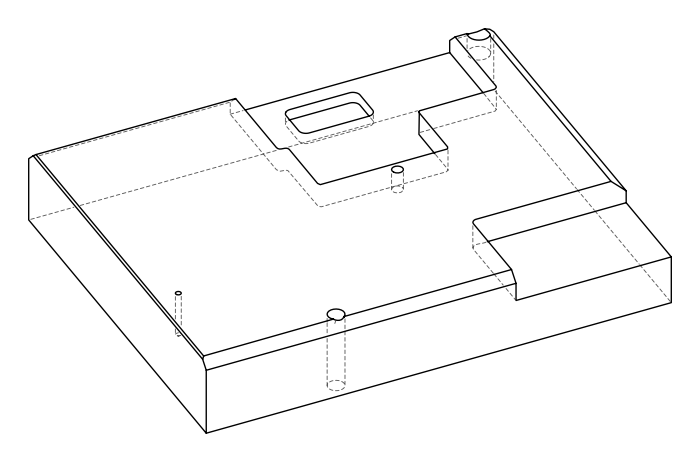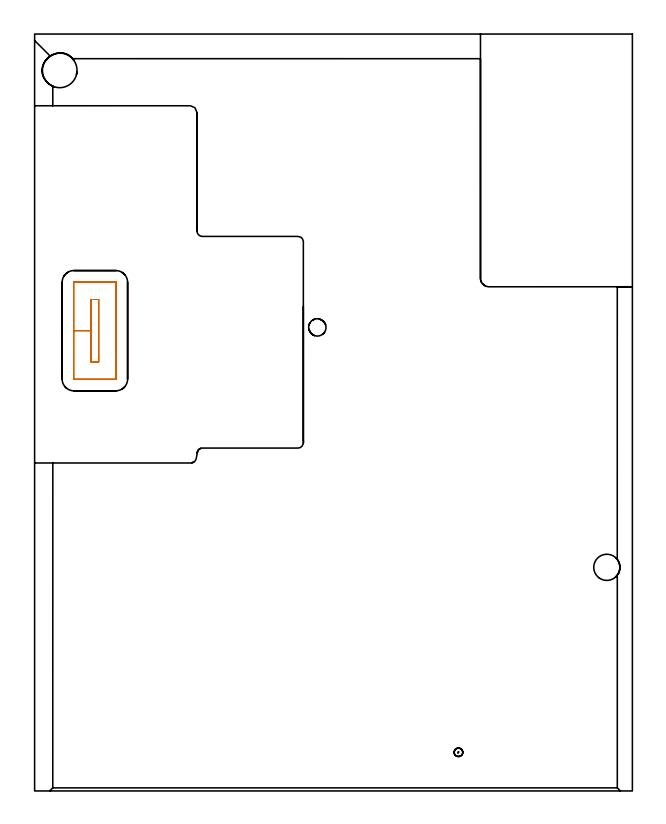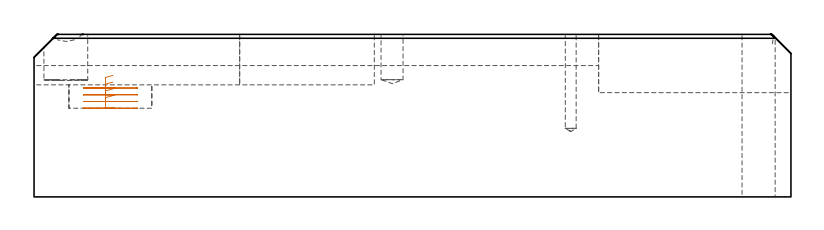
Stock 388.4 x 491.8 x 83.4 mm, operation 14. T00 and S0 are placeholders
(PLAN: 14 operations, 8 tool changes, 597.9 min)
(1 SPOT_DRILL | STEP1POCKET | NXT0321_9005460120000 | 0.03 min | 2 mm3)
(2 SPOT_DRILL_1 | STEP1POCKET_2 | NXT0321_9005460120000 | 0.03 min | 0 mm3)
(3 INDEXABLE_INSERT_DRILL_THROUGH_HOLE_FROM_SOLID | STEP1HOLE | NXT0302_005 | 0.35 min | 18882 mm3)
(4 DRILL_BLIND_HOLE_INTO_CENTER | STEP1POCKET | NXT0301_084 | 0.11 min | 2385 mm3)
(5 INDEXABLE_INSERT_DRILL_BLIND_HOLE_FROM_SOLID | STEP1POCKET_1 | NXT0302_016 | 0.1 min | 9302 mm3)
(6 DRILL_BLIND_HOLE_INTO_CENTER_1 | STEP1POCKET_2 | UGT0301_179 | 0.21 min | 1179 mm3)
(7 AREA_MILL | FG_CHAMFER_SURFACE | UGT0205_001 | 8.7 min | 15280 mm3)
(8 AREA_MILL_1 | FG_CHAMFER_SURFACE_1 | UGT0205_001 | 13.91 min | 37969 mm3)
(9 AREA_MILL_2 | FG_CHAMFER_SURFACE_2 | UGT0205_001 | 10.77 min | 15998 mm3)
(10 AREA_MILL_3 | FG_CHAMFER_SURFACE_3 | UGT0205_001 | 1.46 min | 2589 mm3)
(11 AREA_MILL_4 | FG_CHAMFER_SURFACE_4 | UGT0205_001 | 3.1 min | 733 mm3)
(12 MILL_CORNER_NOTCH_RECTANGULAR | CORNER_NOTCH_RECTANGULAR | NXT0201_013 | Follow Part, ap 2.5, ae 75% | 67.74 min | 483137 mm3)
(13 MILL_OPEN_POCKET | POCKET_OPEN | NXT0201_008 | Follow Part, ap 1.5, ae 75% | 488.67 min | 879252 mm3)
(14 MILL_RECTANGULAR_POCKET | POCKET_RECTANGULAR_STRAIGHT | UGT0201_133 | Follow Part, ap 3.75, ae 75% | 2.69 min | 39282 mm3)
(TOOL NXT0321_9005460120000 | NC Spot Drill, 142deg, 12mm, Carbide, Uncoated | D12 PA142 FL30 Z2)
(TOOL NXT0302_005 | Index. Insert Drill 17mm [880-D1700L20-05] | D17 PA176 FL85 Z2)
(TOOL NXT0301_084 | Carbide Drill 11.3mm [860.1-1130-034A1-MM 2214] | D11.3 PA140 FL55 Z2)
(TOOL NXT0302_016 | Index. Insert Drill 22.5mm [880-D2250L25-03] | D22.5 PA176 FL68 Z2)
(TOOL UGT0301_179 | Twist Drill 5.6 mm | D5.6 PA118 FL55 Z2)
(TOOL UGT0205_001 | Chamfer Mill 20 x 3 x 45 deg. | D20 FL50 Z2)
(TOOL NXT0201_013 | ENDMILL 10mm | D10 FL30 Z4)
(TOOL NXT0201_008 | ENDMILL 6mm [2P460-0600-NA 1630] | D6 FL26 Z6)
(TOOL UGT0201_133 | Carbide End Mill 15.0 | D15 FL30 Z4)
(OP 14 MILL_RECTANGULAR_POCKET)
G17 G21 G94 G90
T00 M6
G54
G17 G0 G90 X40.453 Y319.35 S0 M3
G43 Z93.541 H0
Z62.333
G94 G1 X36.65 Z61.314 F250.
Y299.05 Z55.875
Y278.75 F500.
X41.65
Y319.35
X36.65
Y299.05
X25.4
Y267.6
X25.405 Y267.545
X25.445 Y267.505
X25.5 Y267.5
X52.8
X52.855 Y267.505
X52.895 Y267.545
X52.9 Y267.6
Y330.5
X52.895 Y330.555
X52.855 Y330.595
X52.8 Y330.6
X25.5
X25.445 Y330.595
X25.405 Y330.555
X25.4 Y330.5
Y299.05
Y298.05
G0 X40.453 Y319.35 Z58.875
G1 X36.65 Z57.856 F250.
Y299.05 Z52.417
Y278.75 F500.
X41.65
Y319.35
X36.65
Y299.05
X25.4
Y267.6
X25.405 Y267.545
X25.445 Y267.505
X25.5 Y267.5
X52.8
X52.855 Y267.505
X52.895 Y267.545
X52.9 Y267.6
Y330.5
X52.895 Y330.555
X52.855 Y330.595
X52.8 Y330.6
X25.5
X25.445 Y330.595
X25.405 Y330.555
X25.4 Y330.5
Y299.05
Y298.05
G0 X40.453 Y319.35 Z55.417
G1 X36.65 Z54.398 F250.
Y299.05 Z48.958
Y278.75 F500.
X41.65
Y319.35
X36.65
Y299.05
X25.4
Y267.6
X25.405 Y267.545
X25.445 Y267.505
X25.5 Y267.5
X52.8
X52.855 Y267.505
X52.895 Y267.545
X52.9 Y267.6
Y330.5
X52.895 Y330.555
X52.855 Y330.595
X52.8 Y330.6
X25.5
X25.445 Y330.595
X25.405 Y330.555
X25.4 Y330.5
Y299.05
Y298.05
G0 X40.453 Y319.35 Z51.958
G1 X36.65 Z50.939 F250.
Y299.05 Z45.5
Y278.75 F500.
X41.65
Y319.35
X36.65
Y299.05
X25.4
Y267.6
X25.405 Y267.545
X25.445 Y267.505
X25.5 Y267.5
X52.8
X52.855 Y267.505
X52.895 Y267.545
X52.9 Y267.6
Y330.5
X52.895 Y330.555
X52.855 Y330.595
X52.8 Y330.6
X25.5
X25.445 Y330.595
X25.405 Y330.555
X25.4 Y330.5
Y299.05
Y298.05
G0 Z93.541
M5
M2
